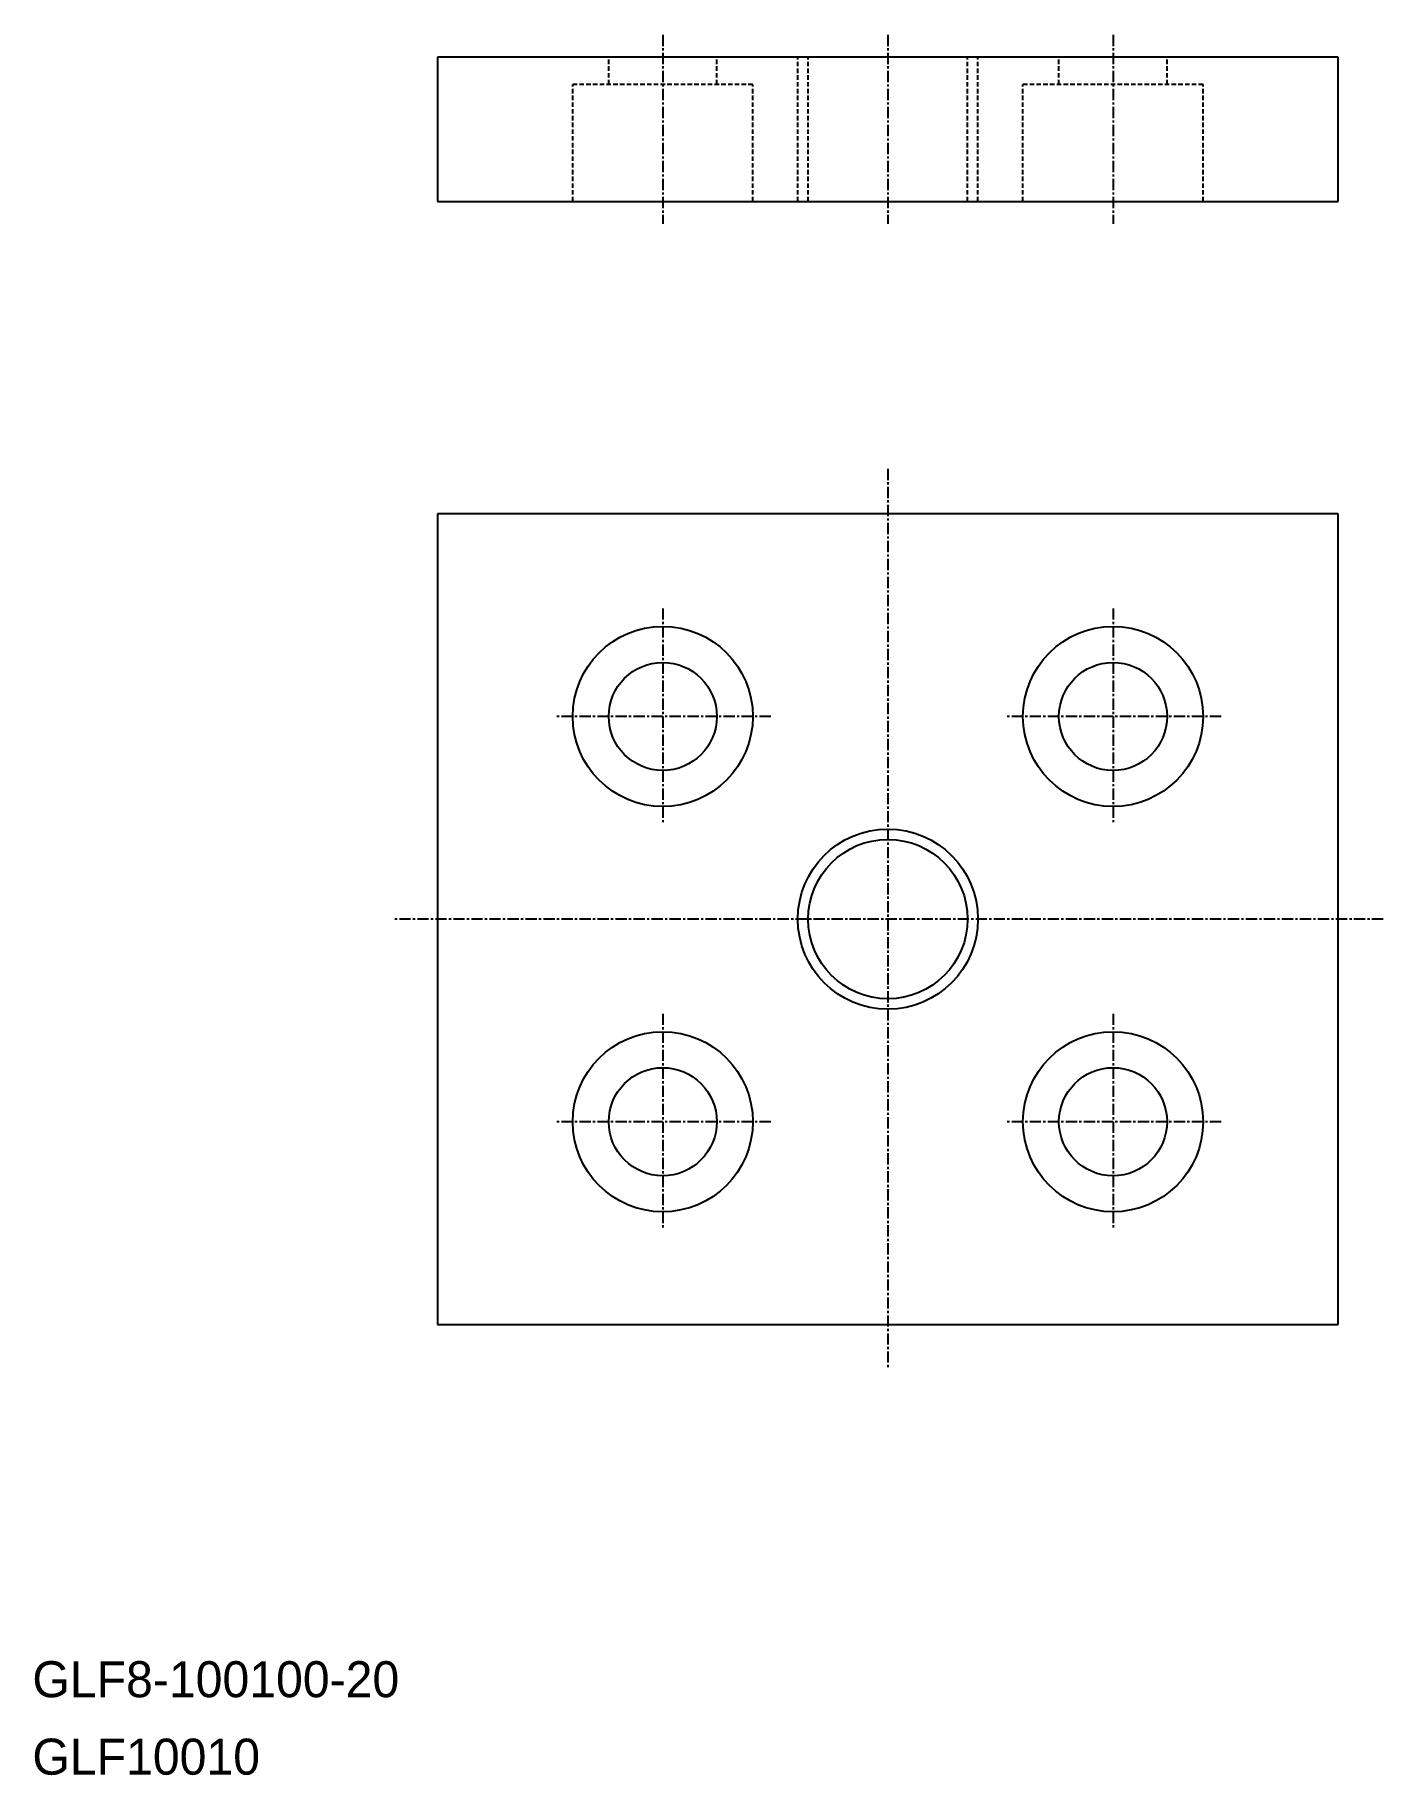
# Model space of a CAD drawing. Extents: x 0 to 150, y 0 to 193.
import ezdxf

# ---------------------------------------------------------------- set-up
doc = ezdxf.new("R2010")
doc.units = 0
doc.linetypes.add('CENTER', pattern=[2, 1.25, -0.25, 0.25, -0.25])
doc.linetypes.add('DASHED', pattern=[0.75, 0.5, -0.25])
doc.layers.get('0').update_dxf_attribs({"linetype": 'CONTINUOUS'})
doc.layers.add('CENTER', color=1, linetype='CENTER')

msp = doc.modelspace()

# ---------------------------------------------------------------- linework, layer by layer
at = {"color": 7, "linetype": 'CONTINUOUS'}
for p, q in [((145, 190.69), (45, 190.69)), ((45, 190.69), (45, 174.69)), ((145, 174.69), (145, 190.69)), ((45, 174.69), (145, 174.69)), ((45, 140), (45, 50)), ((145, 140), (45, 140)), ((145, 50), (145, 140)), ((45, 50), (145, 50))]:
    msp.add_line(p, q, dxfattribs=at)
at = {"color": 3, "linetype": 'DASHED'}
for p, q in [((64, 187.69), (64, 190.69)), ((76, 187.69), (76, 190.69)), ((85, 174.69), (85, 190.69)), ((86.15, 174.69), (86.15, 190.69)), ((103.85, 174.69), (103.85, 190.69)), ((105, 174.69), (105, 190.69)), ((114, 187.69), (114, 190.69)), ((126, 187.69), (126, 190.69)), ((60, 174.69), (60, 187.69)), ((80, 187.69), (60, 187.69)), ((80, 174.69), (80, 187.69)), ((110, 174.69), (110, 187.69)), ((130, 187.69), (110, 187.69)), ((130, 174.69), (130, 187.69))]:
    msp.add_line(p, q, dxfattribs=at)
at = {"color": 7, "linetype": 'CONTINUOUS'}
for centre, radius in [((70, 117.5), 10), ((120, 117.5), 10), ((70, 117.5), 6), ((120, 117.5), 6), ((95, 95), 8.85), ((70, 72.5), 10), ((120, 72.5), 10), ((70, 72.5), 6), ((120, 72.5), 6)]:
    msp.add_circle(centre, radius, dxfattribs=at)
at = {"color": 3, "linetype": 'CONTINUOUS'}
msp.add_circle((95, 95), 10, dxfattribs=at)
at = {"layer": 'CENTER', "color": 1, "linetype": 'CENTER'}
for p, q in [((70, 193.19), (70, 172.19)), ((95, 193.19), (95, 172.19)), ((120, 193.19), (120, 172.19)), ((95, 145), (95, 45)), ((70, 129.5), (70, 105.5)), ((120, 129.5), (120, 105.5)), ((82, 117.5), (58, 117.5)), ((132, 117.5), (108, 117.5)), ((150, 95), (40, 95)), ((70, 84.5), (70, 60.5)), ((120, 84.5), (120, 60.5)), ((82, 72.5), (58, 72.5)), ((132, 72.5), (108, 72.5))]:
    msp.add_line(p, q, dxfattribs=at)

# ---------------------------------------------------------------- texts
at = {"color": 7, "linetype": 'CONTINUOUS'}
for s, p in [('GLF8-100100-20', (0, 8.6)), ('GLF10010', (0, 0))]:
    msp.add_text(s, height=4, dxfattribs=at).set_placement(p)

doc.saveas('drawing.dxf')
